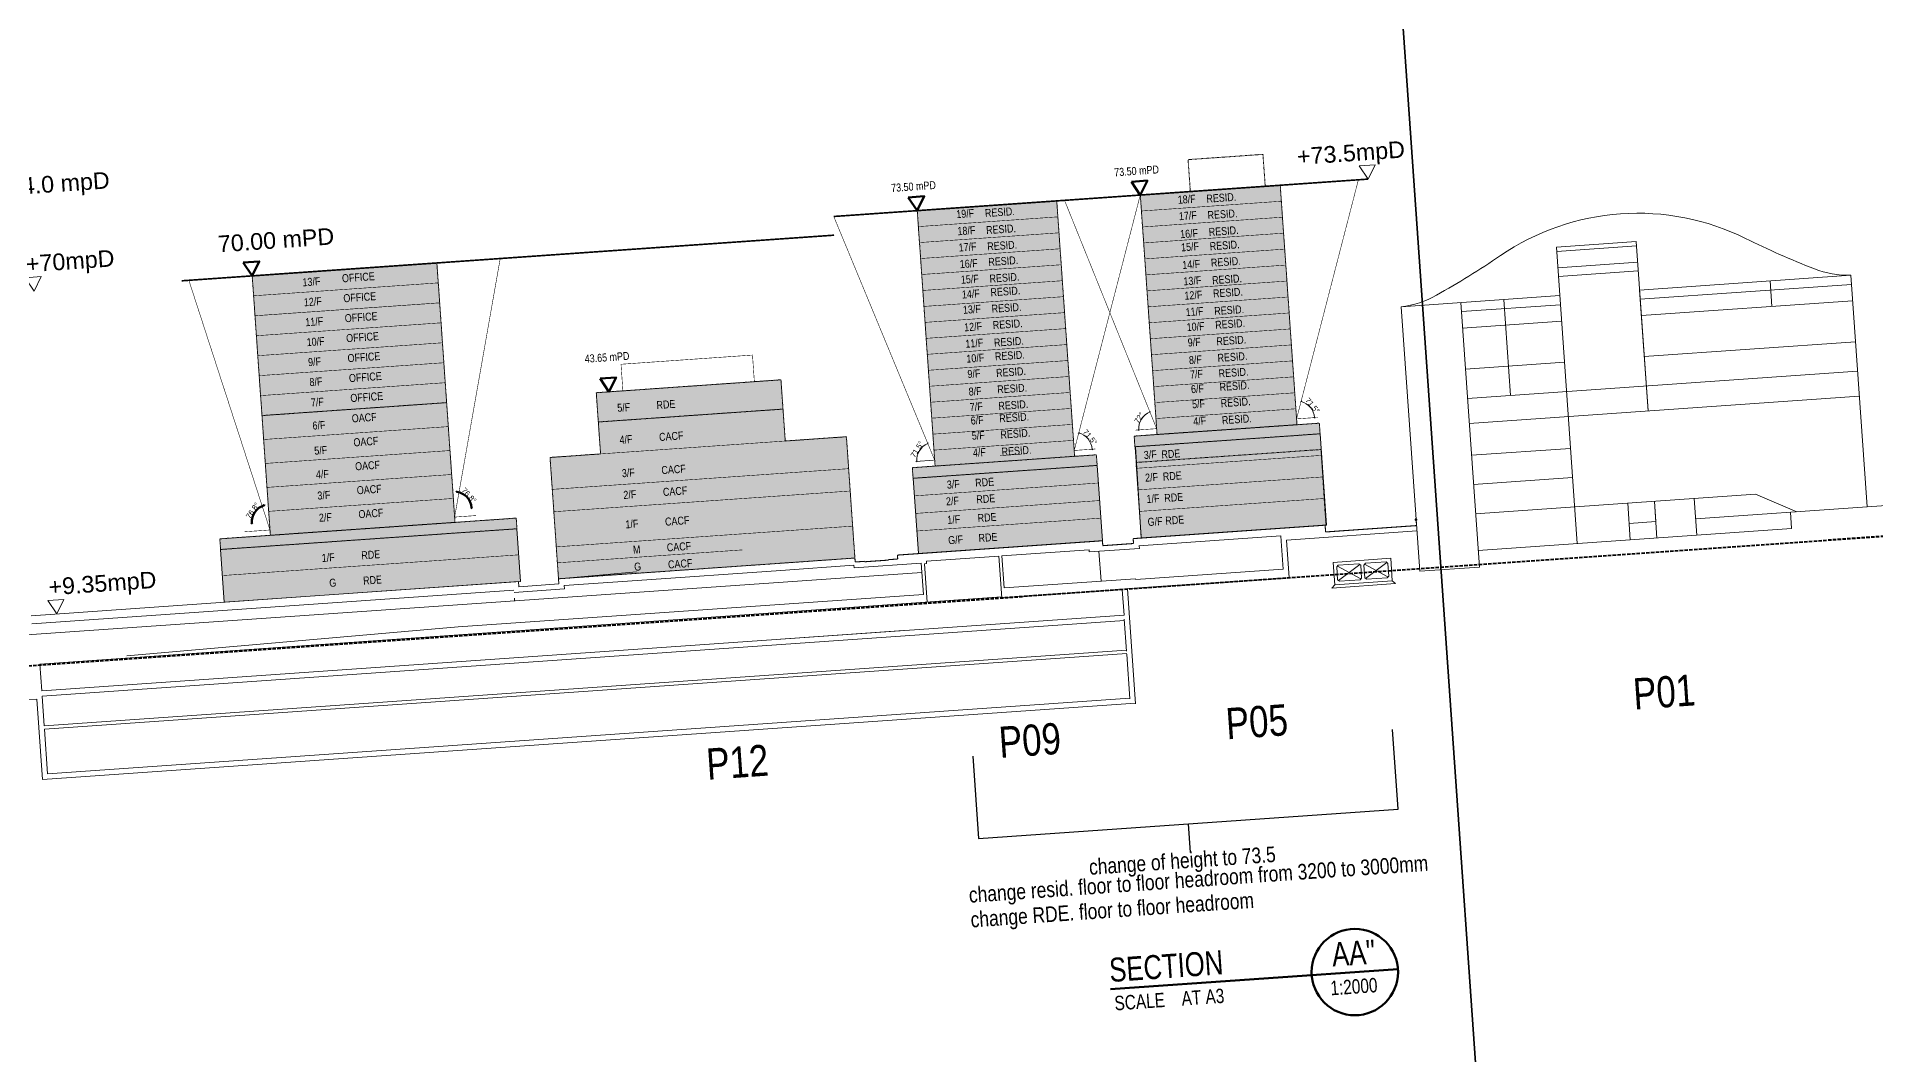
# Model space of a CAD drawing. Header units: metres. Extents: x 833997 to 840297, y 816389 to 819710.
# Drawn here: x 837247.8 to 837592.5, y 819328.7 to 819519.4 of the extents above; entities that cross this region are included whole.
import ezdxf
from ezdxf.enums import TextEntityAlignment as Align

# ---------------------------------------------------------------- set-up
doc = ezdxf.new("R2010")
doc.units = ezdxf.units.M
doc.header["$LTSCALE"] = 30
for name, pattern in [('DGN Style 2', [1.94727e-06, 0, -1.94727e-06]), ('DGN Style 3', [0.999461, 0.713901, -0.28556]), ('HIDDEN', [0.375, 0.25, -0.125])]:
    doc.linetypes.add(name, pattern=pattern)
for name, color, linetype, lineweight in [('A-XX-s-NN-V00 - A-Z930-G-ColP20', 7, 'Continuous', 0), ('A-XX-s-PP-V00 - A-G22-G-Flor', 7, 'Continuous', 0), ('A-XX-s-PP-V00 - A-Z930-G-ColP20', 7, 'Continuous', 0), ('AR-ELE_AR_2', 2, 'Continuous', 100), ('BD12', 2, 'Continuous', 18), ('BD_colour', 1, 'DGN Style 2', 13), ('C-Road', 1, 'Continuous', 13), ('Default', 7, 'Continuous', 0), ('MMH052__', 7, 'Continuous', 0), ('prescribe window', 1, 'Continuous', 100)]:
    doc.layers.add(name, color=color, linetype=linetype, lineweight=lineweight)
doc.layers.add('AR-TXT-RM_MI_', color=4, linetype='Continuous')
doc.styles.add('2500_2.5mm', font='arial.ttf', dxfattribs={"height": 6.25})
doc.styles.add('RLP-DIM-SIMPLEX', font='swiss.ttf', dxfattribs={"width": 0.8})
doc.styles.get("Standard").update_dxf_attribs({"font": 'arial.ttf', "width": 0.8})
doc.styles.add('Style-ENGINEERING', font='ENGINEERING.shx')
doc.dimstyles.new('RLP-DIM-100-SIMPLEX', dxfattribs={"dimscale": 200, "dimtxt": 30, "dimasz": 1, "dimexe": 1, "dimexo": 1, "dimgap": 0, "dimtad": 1, "dimdec": 0, "dimrnd": 10, "dimdsep": 46, "dimtxsty": 'RLP-DIM-SIMPLEX', "dimblk": 'OBLIQUE', "dimcen": 1, "dimclrd": 1, "dimclre": 1, "dimclrt": 3, "dimadec": 1, "dimazin": 2, "dimtfac": 1, "dimtdec": 0, "dimtix": 1, "dimtmove": 2, "dimatfit": 1, "dimfxl": 1, "dimtolj": 1, "dimtzin": 0, "dimarcsym": 0})
pattern_1 = [(45, (-832492382.26, -817072440.71), (-44.194173824, 132.582521472), [0, -125])]

# ---------------------------------------------------------------- blocks, each defined once
blk = doc.blocks.new('_Oblique')
at = {"color": 0, "linetype": 'ByBlock', "lineweight": -2}
blk.add_line((0.5, 0.5), (-0.5, -0.5), dxfattribs=at)
blk = doc.blocks.new('*D463')
at = {"layer": 'Defpoints', "color": 0, "transparency": 16777216}
for p in [(832602400, 817061761), (832583538, 816981511), (832583538, 816981511), (832585601, 816984076), (832587533, 816981511)]:
    blk.add_point(p, dxfattribs=at)
at = {"layer": 'prescribe window', "color": 1, "lineweight": -2, "transparency": 16777216}
blk.add_arc((832583538, 816981511), 3292, 0, 76.77347, dxfattribs=at)
at = {"layer": 'prescribe window', "color": 1, "lineweight": -2, "transparency": 16777216, "xscale": 200, "yscale": 200, "zscale": 200}
for p, rotation in [((832584291, 816984715), 166.7734708207323), ((832586830, 816981511), 270.00000000234)]:
    blk.add_blockref('_Oblique', p, dxfattribs=dict(at, rotation=rotation))
at = {"layer": 'prescribe window', "color": 3, "transparency": 16777216, "insert": (832586521, 816983874), "char_height": 1000, "attachment_point": 5, "rotation": 308.38674, "style": 'RLP-DIM-SIMPLEX'}
blk.add_mtext('\\A1;76.8°', dxfattribs=at)
blk = doc.blocks.new('*D464')
at = {"layer": 'Defpoints', "color": 0, "transparency": 16777216}
for p in [(832529968, 817061761), (832544834, 816981511), (832545861, 816982933), (832548830, 816981511), (832548830, 816981511)]:
    blk.add_point(p, dxfattribs=at)
at = {"layer": 'prescribe window', "color": 1, "lineweight": -2, "transparency": 16777216}
blk.add_arc((832548830, 816981511), 3292, 103.22653, 180, dxfattribs=at)
at = {"layer": 'prescribe window', "color": 1, "lineweight": -2, "transparency": 16777216, "xscale": 200, "yscale": 200, "zscale": 200}
for p, rotation in [((832548077, 816984715), 13.22652917919382), ((832545538, 816981511), 269.9999999993369)]:
    blk.add_blockref('_Oblique', p, dxfattribs=dict(at, rotation=rotation))
at = {"layer": 'prescribe window', "color": 3, "transparency": 16777216, "insert": (832545847, 816983874), "char_height": 1000, "attachment_point": 5, "rotation": 51.61326, "style": 'RLP-DIM-SIMPLEX'}
blk.add_mtext('\\A1;76.8°', dxfattribs=at)
blk = doc.blocks.new('p12')
at = {"layer": 'BD_colour'}
for color, points in [(40, [(-46204, 34300), (-11496, 34300), (-11496, 28800), (-46204, 28800)]), (1, [(-46204, 28800), (-11496, 28800), (-11496, 22800), (0, 22800), (0, 0), (-55700, 0), (-55700, 22800), (-46204, 22800)])]:
    blk.add_hatch(color=color, dxfattribs=at).paths.add_polyline_path(points)
at = {"layer": 'AR-ELE_AR_2', "color": 220, "linetype": 'HIDDEN', "ltscale": 4, "const_width": 100, "elevation": 0}
for points in [[(-16496, 34300), (-16496, 39300), (-41204, 39300)], [(-11496, 34300), (-46204, 34300)], [(-11496, 28800), (-46204, 28800)]]:
    blk.add_lwpolyline(points, dxfattribs=at)
at = {"layer": 'AR-ELE_AR_2', "color": 220, "linetype": 'HIDDEN', "ltscale": 4, "const_width": 100}
for points in [[(-41204, 39300), (-41204, 34300)], [(-46204, 28800), (-46204, 34300)], [(-11496, 34300), (-11496, 22800)], [(-46204, 22800), (-46204, 28800)], [(-55700, 0), (0, 0), (0, 22800), (-55700, 22800), (-55700, 0)], [(-55700, 16800), (0, 16800)], [(-55700, 12600), (0, 12600)], [(-55700, 6000), (0, 6000)], [(-55700, 3000), (-20949, 3000)]]:
    blk.add_lwpolyline(points, dxfattribs=at)
at = {"layer": 'AR-ELE_AR_2', "color": 240, "ltscale": 4, "elevation": 0, "flags": 128}
blk.add_lwpolyline([(-45314, 36898), (-42314, 36898), (-43814, 34300), (-45314, 36898)], close=True, dxfattribs=at)
at = {"layer": 'BD_colour'}
for points in [[(-46204, 34300), (-11496, 34300), (-11496, 28800), (-46204, 28800)], [(-46204, 28800), (-11496, 28800), (-11496, 22800), (0, 22800), (0, 0), (-55700, 0), (-55700, 22800), (-46204, 22800), (-46204, 28800)]]:
    blk.add_lwpolyline(points, close=True, dxfattribs=at)
at = {"layer": 'AR-TXT-RM_MI_', "text_generation_flag": 6, "width": 0.8}
for s, p in [('43.65 mPD', (-47925, 40035)), ('5/F', (-42473, 30442, 0)), ('RDE', (-35104, 30445, 0)), ('4/F', (-42473, 24442, 0)), ('CACF', (-35035, 24437, 0)), ('3/F', (-42473, 18147, 0)), ('CACF', (-35035, 18200, 0)), ('2/F', (-42473, 14069, 0)), ('CACF ', (-35035, 14103, 0)), ('1/F', (-42478, 8542, 0)), ('CACF', (-35035, 8519, 0)), ('M', (-41392, 3700, 0)), ('CACF ', (-35035, 3678, 0)), ('G', (-41392, 494, 0)), ('CACF ', (-35035, 471, 0))]:
    blk.add_text(s, height=1500, rotation=180, dxfattribs=at).set_placement(p)
blk = doc.blocks.new('*D442')
at = {"layer": 'Defpoints', "color": 0, "transparency": 16777216}
for p in [(731055, -126217), (744474, -170622), (746748, -173119), (759050, -173117), (763046, -173117)]:
    blk.add_point(p, dxfattribs=at)
at = {"layer": 'prescribe window', "color": 1, "lineweight": -2, "transparency": 16777216}
blk.add_line((746547, -173117), (743172, -173117), dxfattribs=at)
blk.add_arc((746747, -173117), 3376, 108.50011, 180, dxfattribs=at)
at = {"layer": 'prescribe window', "color": 1, "lineweight": -2, "transparency": 16777216, "xscale": 200, "yscale": 200, "zscale": 200}
for p, rotation in [((745676, -169916), 18.50011479575076), ((743372, -173117), 270.0000000000001)]:
    blk.add_blockref('_Oblique', p, dxfattribs=dict(at, rotation=rotation))
at = {"layer": 'prescribe window', "color": 3, "transparency": 16777216, "insert": (743591, -170845), "char_height": 1000, "attachment_point": 5, "rotation": 54.25006, "style": 'RLP-DIM-SIMPLEX'}
blk.add_mtext('\\A1;71.5°', dxfattribs=at)
blk = doc.blocks.new('*D443')
at = {"layer": 'Defpoints', "color": 0, "transparency": 16777216}
for p in [(829652, -126217), (818051, -168753), (814963, -170119), (814965, -170117), (818961, -170117)]:
    blk.add_point(p, dxfattribs=at)
at = {"layer": 'prescribe window', "color": 1, "lineweight": -2, "transparency": 16777216}
blk.add_arc((814963, -170117), 3376, 360, 71.49989, dxfattribs=at)
at = {"layer": 'prescribe window', "color": 1, "lineweight": -2, "transparency": 16777216, "xscale": 200, "yscale": 200, "zscale": 200}
for p, rotation in [((816035, -166916), 161.4998852042917), ((818339, -170117), 269.9999999999987)]:
    blk.add_blockref('_Oblique', p, dxfattribs=dict(at, rotation=rotation))
at = {"layer": 'prescribe window', "color": 3, "transparency": 16777216, "insert": (818120, -167845), "char_height": 1000, "attachment_point": 5, "rotation": 305.74994, "style": 'RLP-DIM-SIMPLEX'}
blk.add_mtext('\\A1;71.5°', dxfattribs=at)
blk = doc.blocks.new('*D440')
at = {"layer": 'Defpoints', "color": 0, "transparency": 16777216}
for p in [(788669, -126217), (776051, -171753), (772963, -173119), (772965, -173117), (776961, -173117)]:
    blk.add_point(p, dxfattribs=at)
at = {"layer": 'prescribe window', "color": 1, "lineweight": -2, "transparency": 16777216}
blk.add_arc((772963, -173117), 3376, 360, 71.48574, dxfattribs=at)
at = {"layer": 'prescribe window', "color": 1, "lineweight": -2, "transparency": 16777216, "xscale": 200, "yscale": 200, "zscale": 200}
for p, rotation in [((774035, -169916), 161.4857371828317), ((776339, -173117), 269.9999999999999)]:
    blk.add_blockref('_Oblique', p, dxfattribs=dict(at, rotation=rotation))
at = {"layer": 'prescribe window', "color": 3, "transparency": 16777216, "insert": (776121, -170845), "char_height": 1000, "attachment_point": 5, "rotation": 305.74287, "style": 'RLP-DIM-SIMPLEX'}
blk.add_mtext('\\A1;71.5°', dxfattribs=at)
blk = doc.blocks.new('*D441')
at = {"layer": 'Defpoints', "color": 0, "transparency": 16777216}
for p in [(774425, -126217), (786412, -167608), (784673, -170117), (788669, -170117), (788671, -170119)]:
    blk.add_point(p, dxfattribs=at)
at = {"layer": 'prescribe window', "color": 1, "lineweight": -2, "transparency": 16777216}
blk.add_arc((788670, -170117), 3376, 107.97759, 180, dxfattribs=at)
at = {"layer": 'prescribe window', "color": 1, "lineweight": -2, "transparency": 16777216, "xscale": 200, "yscale": 200, "zscale": 200}
for p, rotation in [((787628, -166906), 17.97758945985551), ((785295, -170117), 270.0000000000002)]:
    blk.add_blockref('_Oblique', p, dxfattribs=dict(at, rotation=rotation))
at = {"layer": 'prescribe window', "color": 3, "transparency": 16777216, "insert": (785535, -167839), "char_height": 1000, "attachment_point": 5, "rotation": 53.98879, "style": 'RLP-DIM-SIMPLEX'}
blk.add_mtext('\\A1;72°', dxfattribs=at)
blk = doc.blocks.new('*D388')
at = {"layer": 'Defpoints', "color": 0, "transparency": 16777216}
for p in [(-9250, 25757), (-8068, 25437), (-10105, 23200), (-10105, 23200), (-7410, 23200)]:
    blk.add_point(p, dxfattribs=at)
at = {"layer": 'prescribe window', "color": 1, "lineweight": -2, "transparency": 16777216}
for p, q in [((-9186, 25946), (-9082, 26259)), ((-7210, 23200), (-6880, 23200))]:
    blk.add_line(p, q, dxfattribs=at)
for start, end in [(56.04894, 71.5), (360, 8.67886)]:
    blk.add_arc((-10105, 23200), 3025, start, end, dxfattribs=at)
at = {"layer": 'prescribe window', "color": 1, "lineweight": -2, "transparency": 16777216, "xscale": 200, "yscale": 200, "zscale": 200}
for p, rotation in [((-9145, 26069), 161.5000000013754), ((-7080, 23200), 269.9999999999999)]:
    blk.add_blockref('_Oblique', p, dxfattribs=dict(at, rotation=rotation))
at = {"layer": 'prescribe window', "color": 3, "transparency": 16777216, "insert": (-7469, 24871), "char_height": 1000, "attachment_point": 5, "rotation": 302.3639, "style": 'RLP-DIM-SIMPLEX'}
blk.add_mtext('\\A1;71.5°', dxfattribs=at)
blk = doc.blocks.new('*D397')
at = {"layer": 'Defpoints', "color": 0, "transparency": 16777216}
for p in [(-28032, 25437), (-26850, 25757), (-28690, 23200), (-25995, 23200), (-25995, 23200)]:
    blk.add_point(p, dxfattribs=at)
at = {"layer": 'prescribe window', "color": 1, "lineweight": -2, "transparency": 16777216}
for p, q in [((-26913, 25946), (-27018, 26259)), ((-28890, 23200), (-29220, 23200))]:
    blk.add_line(p, q, dxfattribs=at)
for start, end in [(108.5, 123.95106), (171.32114, 180)]:
    blk.add_arc((-25995, 23200), 3025, start, end, dxfattribs=at)
at = {"layer": 'prescribe window', "color": 1, "lineweight": -2, "transparency": 16777216, "xscale": 200, "yscale": 200, "zscale": 200}
for p, rotation in [((-26955, 26069), 18.49999999862457), ((-29020, 23200), 270)]:
    blk.add_blockref('_Oblique', p, dxfattribs=dict(at, rotation=rotation))
at = {"layer": 'prescribe window', "color": 3, "transparency": 16777216, "insert": (-28631, 24871), "char_height": 1000, "attachment_point": 5, "rotation": 57.6361, "style": 'RLP-DIM-SIMPLEX'}
blk.add_mtext('\\A1;71.5°', dxfattribs=at)
blk = doc.blocks.new('Xiqu')
at = {"layer": 'C-Road'}
for p, q in [((-39700, 20800), (-39699, 43501)), ((-15196, 38700), (-15196, 43500)), ((0, 0), (1, 43500)), ((1, 28648), (4, 28648)), ((0, 18648), (4, 18648)), ((-44720, -3099), (-44720, 3800)), ((-39700, 1), (-39700, 3800)), ((-32220, -3100), (-32220, 3800)), ((-14397, -3100), (-14397, 0))]:
    blk.add_line(p, q, dxfattribs=at)
blk.add_lwpolyline([(-84500, 43500, 0.0992784), (-77763, 45183, 0.0215411), (-65283, 51774, -0.1330117), (-42250, 58012, -0.1330117), (-19217, 51774, 0.0215411), (-6736, 45183, 0.0992784), (0, 43500)], format="xyb", dxfattribs=at)
for points in [[(-54699, 52620), (-39699, 52620)], [(-54699, 52620), (-54699, -3100)], [(-54699, 51800), (-39699, 51800)], [(-39699, 52620), (-39699, 20800)], [(-54699, 48750), (-39699, 48750)], [(-54699, 47100), (-39699, 47100)], [(-84500, 43500), (-54699, 43500)], [(-73294, 41800), (-54699, 41800)], [(-65199, 43500), (-65199, 25500)], [(-39699, 43500), (0, 43500)], [(-39699, 41800), (0, 41800)], [(-73294, 38700), (-54699, 38700)], [(-39699, 38700), (0, 38700)], [(-73294, 31000), (-54699, 31000)], [(-39699, 31000), (0, 31000)], [(-73294, 25500), (0, 25500)], [(-73294, 20800), (0, 20800)], [(-73294, 14800), (-54699, 14800)], [(-73294, 9300), (-54699, 9300)], [(-73294, 3800), (-20696, 3800)], [(-39699, 3800), (-39699, -3100)], [(-20696, 3800), (-13197, 0)], [(-32220, 0), (0, 0)], [(-73294, -3100), (-14397, -3100)], [(-44720, 0), (-39699, 0)], [(-84500, -6200), (-73294, -6200)]]:
    blk.add_lwpolyline(points, dxfattribs=at)
at = {"layer": 'C-Road', "flags": 128}
for points in [[(-84500, 43500), (-84500, -6200)], [(-73294, 43500), (-73294, -6200)]]:
    blk.add_lwpolyline(points, dxfattribs=at)
at = {"layer": 'C-Road', "color": 6, "linetype": 'Continuous', "lineweight": 0, "const_width": 200}
blk.add_lwpolyline([(-84500, 3800), (-84500, 2377)], dxfattribs=at)
at = {"layer": 'C-Road', "color": 6, "linetype": 'Continuous', "lineweight": 70}
blk.add_point((-84500, 3483), dxfattribs=at)
blk = doc.blocks.new('p14')
at = {"layer": 'BD_colour'}
for color, points in [(2, [(832548830, 817027760.6), (832583537.7, 817027760.6), (832583537.7, 817001510.6), (832548830, 817001510.6)]), (40, [(832539333.8, 816977010.6), (832595033.8, 816977010.6), (832595033.8, 816967110.6), (832539333.8, 816967110.6)])]:
    blk.add_hatch(color=color, dxfattribs=at).paths.add_polyline_path(points)
at = {"layer": 'BD_colour', "true_color": 0xa3cedc}
blk.add_hatch(color=9, dxfattribs=at).paths.add_polyline_path([(832583537.7, 816979010.6), (832548830, 816979010.6), (832548830, 817001510.6), (832583537.7, 817001510.6)])
at = {"layer": 'Default'}
blk.add_hatch(color=250, dxfattribs=at).paths.add_polyline_path([(832539333.8, 816979010.6), (832595033.8, 816979010.6), (832595033.8, 816977010.6), (832539333.8, 816977010.6)])
at = {"layer": 'AR-ELE_AR_2', "color": 220, "linetype": 'HIDDEN', "ltscale": 4, "const_width": 100}
for points in [[(832548830, 816983510.6), (832548830, 817027760.6)], [(832583537.7, 817027760.6), (832583537.7, 816979010.6)], [(832548830, 816979010.6), (832548830, 816983510.6)], [(832539333.8, 816979010.6), (832595033.8, 816979010.6)], [(832539333.8, 816979010.6), (832539333.8, 816967110.6)], [(832595033.8, 816979010.6), (832595033.8, 816967110.6)], [(832539333.8, 816977010.6), (832595033.8, 816977010.6)], [(832539333.8, 816977010.6), (832595033.8, 816977010.6)], [(832539333.8, 816977010.6), (832595033.8, 816977010.6)], [(832539333.8, 816972110.6), (832595033.8, 816972110.6)], [(832539333.8, 816967110.6), (832595033.8, 816967110.6)]]:
    blk.add_lwpolyline(points, dxfattribs=at)
at = {"layer": 'AR-ELE_AR_2', "color": 220, "linetype": 'HIDDEN', "ltscale": 4, "const_width": 100, "elevation": 0}
for points in [[(832583537.7, 817027760.6), (832548830, 817027760.6)], [(832583537.7, 817024018.1), (832548830, 817024018.1)], [(832583537.7, 817020268.1), (832548830, 817020268.1)], [(832583537.7, 817020264.4), (832548830, 817020264.4)], [(832583537.7, 817020260.6), (832548830, 817020260.6)], [(832583537.7, 817016510.6), (832548830, 817016510.6)], [(832583537.7, 817012760.6), (832548830, 817012760.6)], [(832583537.7, 817009010.6), (832548830, 817009010.6)], [(832583537.7, 817005260.6), (832548830, 817005260.6)], [(832583537.7, 817001510.6), (832548830, 817001510.6)], [(832583537.7, 817001510.6), (832548830, 817001510.6)], [(832583537.7, 816997010.6), (832548830, 816997010.6)], [(832583537.7, 816992510.6), (832548830, 816992510.6)], [(832583537.7, 816988010.6), (832548830, 816988010.6)], [(832583537.7, 816983510.6), (832548830, 816983510.6)]]:
    blk.add_lwpolyline(points, dxfattribs=at)
at = {"layer": 'BD12'}
blk.add_lwpolyline([(832539333.8, 816977010.6), (832595033.8, 816977010.6), (832595033.8, 816967110.6), (832539333.8, 816967110.6)], close=True, dxfattribs=at)
at = {"layer": 'BD_colour'}
for points in [[(832548830, 817027760.6), (832583537.7, 817027760.6), (832583537.7, 817001510.6), (832548830, 817001510.6)], [(832583537.7, 816979010.6), (832548830, 816979010.6), (832548830, 817001510.6), (832583537.7, 817001510.6)], [(832539333.8, 816979010.6), (832595033.8, 816979010.6), (832595033.8, 816977010.6), (832539333.8, 816977010.6)]]:
    blk.add_lwpolyline(points, close=True, dxfattribs=at)
at = {"layer": 'prescribe window', "color": 9, "linetype": 'HIDDEN', "ltscale": 10, "const_width": 100}
for points in [[(832544095.2, 816980010.6), (832548830, 816980010.6), (832536924.6, 817027760.6)], [(832595443.1, 817027760.6), (832583537.7, 816980010.6), (832587533.4, 816980010.6)]]:
    blk.add_lwpolyline(points, dxfattribs=at)
at = {"layer": 'AR-TXT-RM_MI_', "text_generation_flag": 6, "width": 0.8}
for s, p in [('13/F', (832558150.6, 817025135.3, 0)), ('OFFICE', (832565588.2, 817025360.8, 0)), ('12/F', (832558150.6, 817021385.3, 0)), ('OFFICE', (832565588.2, 817021610.8, 0)), ('11/F', (832558150.6, 817017635.3, 0)), ('OFFICE', (832565588.2, 817017860.8, 0)), ('10/F', (832558150.6, 817013885.3, 0)), ('OFFICE', (832565588.2, 817014110.8, 0)), ('9/F', (832558150.6, 817010135.3, 0)), ('OFFICE', (832565588.2, 817010360.8, 0)), ('8/F', (832558150.6, 817006385.3, 0)), ('OFFICE', (832565588.2, 817006610.8, 0)), ('7/F', (832558150.6, 817002561.5, 0)), ('OFFICE', (832565588.2, 817002860.8, 0)), ('6/F', (832558150.6, 816998202.5, 0)), ('OACF', (832565588.2, 816999036.9, 0)), ('5/F', (832558150.6, 816993496.7, 0)), ('OACF', (832565588.2, 816994536.9, 0)), ('OACF', (832565588.2, 816990036.9, 0)), ('4/F', (832558150.6, 816988996.7, 0)), ('3/F', (832558150.6, 816985060.6, 0)), ('OACF', (832565588.2, 816985536.9, 0)), ('2/F', (832558150.6, 816980890, 0)), ('OACF', (832565588.2, 816981036.9, 0)), ('1/F', (832558145.3, 816973338.4, 0)), ('RDE', (832565588.2, 816973315.7, 0)), ('G', (832559231.5, 816968578.8, 0)), ('RDE', (832565588.2, 816968556.1, 0))]:
    blk.add_text(s, height=1500, rotation=180, dxfattribs=at).set_placement(p)
at = {"layer": 'prescribe window'}
for base, line1, line2, picture, middle in [((832545860.8, 816982932.7), ((832548830, 816981510.6), (832529968.1, 817061761.3)), ((832548830, 816981510.6), (832544834.3, 816981510.6)), '*D464', (832545846.7, 816983874.1)), ((832585601.3, 816984075.7), ((832583537.7, 816981510.6), (832602399.5, 817061761.3)), ((832583537.7, 816981510.6), (832587533.4, 816981510.6)), '*D463', (832586521, 816983874.1))]:
    dim = blk.add_angular_dim_2l(base=base, line1=line1, line2=line2, dimstyle='RLP-DIM-100-SIMPLEX', override={"dimtxt": 5}, dxfattribs=at)
    dim.commit()
    dim.dimension.update_dxf_attribs({"geometry": picture, "text_midpoint": middle})
blk = doc.blocks.new('20140217_option 2b')
at = {"layer": 'BD_colour'}
for color, points in [(5, [(746745.9, -126217.3), (772965, -126217.1), (772965, -174217.1), (746745.9, -174217.1)]), (5, [(788668.9, -126217.3), (814964.9, -126217.3), (814964.9, -171217.3), (788668.9, -171217.3)]), (40, [(819164.9, -173217.3), (784464.9, -173217.3), (784364.9, -190367.3), (819164.9, -190367.3)]), (40, [(742464.9, -176217.1), (777064.9, -176217.1), (777064.9, -190369.1), (742464.9, -190367.1)])]:
    blk.add_hatch(color=color, dxfattribs=at).paths.add_polyline_path(points)
at = {"layer": 'Default'}
for points in [[(784364.9, -171217.3), (819164.9, -171217.3), (819164.9, -173217.3), (784364.9, -173217.3)], [(742465, -174217.1), (777064.9, -174217.1), (777064.9, -176217.1), (742465, -176217.1)]]:
    blk.add_hatch(color=250, dxfattribs=at).paths.add_polyline_path(points)
at = {"layer": 'AR-ELE_AR_2', "color": 240, "ltscale": 4, "flags": 128}
for points in [[(745245.9, -123619.3), (748245.9, -123619.3), (746745.9, -126217.3), (745245.9, -123619.3)], [(787168.9, -123619.3), (790168.9, -123619.3), (788668.9, -126217.3), (787168.9, -123619.3)]]:
    blk.add_lwpolyline(points, close=True, dxfattribs=at)
at = {"layer": 'AR-ELE_AR_2', "color": 220, "linetype": 'HIDDEN', "ltscale": 4, "const_width": 100}
for points in [[(746745.9, -126217.1), (772965, -126217.1)], [(746745.9, -174217.1), (746745.9, -126217.3)], [(772965, -174217.1), (772964.9, -126217.1)], [(788668.9, -171217.3), (788668.9, -126217.3)], [(814964.9, -126217.3), (788668.9, -126217.3)], [(814964.9, -171217.3), (814964.9, -126217.3)], [(746745.9, -129217.1), (772965, -129217.1)], [(814964.9, -129217.3), (788668.9, -129217.3)], [(746745.9, -132217.1), (772965, -132217.1)], [(814964.9, -132217.3), (788668.9, -132217.3)], [(746745.9, -135217.1), (772965, -135217.1)], [(814964.9, -135217.3), (788668.9, -135217.3)], [(746745.9, -138217.1), (772965, -138217.1)], [(746745.9, -141217.1), (772965, -141217.1)], [(814964.9, -138217.3), (788668.9, -138217.3)], [(814964.9, -141217.3), (788668.9, -141217.3)], [(746745.9, -144217.1), (772965, -144217.1)], [(814964.9, -144217.3), (788668.9, -144217.3)], [(746745.9, -147217.1), (772965, -147217.1)], [(814964.9, -147217.3), (788668.9, -147217.3)], [(746745.9, -150217.1), (772965, -150217.1)], [(814964.9, -150217.3), (788668.9, -150217.3)], [(746745.9, -153217.1), (772965, -153217.1)], [(814964.9, -153217.3), (788668.9, -153217.3)], [(746745.9, -156217.1), (772965, -156217.1)], [(814964.9, -156217.3), (788668.9, -156217.3)], [(746745.9, -159217.1), (772965, -159217.1)], [(814964.9, -159217.3), (788668.9, -159217.3)], [(746745.9, -162217.1), (772965, -162217.1)], [(746745.9, -165217.1), (772965, -165217.1)], [(814964.9, -162217.3), (788668.9, -162217.3)], [(814964.9, -165217.3), (788668.9, -165217.3)], [(746745.9, -168217.1), (772965, -168217.1)], [(814964.9, -168217.3), (788668.9, -168217.3)], [(746745.9, -171217.1), (772965, -171217.1)], [(819164.9, -190367.3), (819164.9, -171217.3), (784364.9, -171217.3), (784364.9, -190367.3)], [(814964.9, -171217.3), (788668.9, -171217.3)], [(742464.9, -190367.1), (742464.9, -174217.1)], [(742465, -174217.1), (746745.9, -174217.1)], [(746745.9, -174217.1), (772965, -174217.1)], [(772965, -174217.1), (777064.9, -174217.1)], [(777064.9, -190367.1), (777064.9, -174217.1)], [(819164.9, -173217.3), (784364.9, -173217.3)], [(819164.9, -173217.3), (784464.9, -173217.3)], [(742464.9, -176217.1), (777064.9, -176217.1)], [(742465, -176217.1), (777064.9, -176217.1)], [(819164.9, -177267.3), (784464.9, -177267.3)], [(742464.9, -179517.1), (777064.9, -179517.1)], [(819164.9, -181317.3), (784464.9, -181317.3)], [(742464.9, -182817.1), (777064.9, -182817.1)], [(742464.9, -186117.1), (777064.9, -186117.1)], [(819164.9, -185367.3), (784464.9, -185367.3)], [(742464.9, -190367.1), (777064.9, -190367.1)], [(819164.9, -190367.3), (784364.9, -190367.3)]]:
    blk.add_lwpolyline(points, dxfattribs=at)
at = {"layer": 'BD12'}
for points in [[(819164.9, -173217.3), (784464.9, -173217.3), (784364.9, -190367.3), (819164.9, -190367.3)], [(742464.9, -176217.1), (777064.9, -176217.1), (777064.9, -190369.1), (742464.9, -190367.1)]]:
    blk.add_lwpolyline(points, close=True, dxfattribs=at)
at = {"layer": 'BD_colour', "linetype": 'HIDDEN', "ltscale": 5}
blk.add_lwpolyline([(798066.4, -120217.3), (812141.4, -120217.3), (812141.4, -126217.4), (798066.4, -126217.4)], close=True, dxfattribs=at)
at = {"layer": 'BD_colour'}
for points in [[(746745.9, -126217.3), (772965, -126217.1), (772965, -174217.1), (746745.9, -174217.1)], [(788668.9, -126217.3), (814964.9, -126217.3), (814964.9, -171217.3), (788668.9, -171217.3)], [(784364.9, -171217.3), (819164.9, -171217.3), (819164.9, -173217.3), (784364.9, -173217.3)], [(742465, -174217.1), (777064.9, -174217.1), (777064.9, -176217.1), (742465, -176217.1)], [(784364.9, -176167.3), (819133.4, -176167.3), (819064.9, -190367.3), (784364.9, -190367.3)]]:
    blk.add_lwpolyline(points, close=True, dxfattribs=at)
at = {"layer": 'prescribe window', "color": 9, "linetype": 'HIDDEN', "ltscale": 10, "const_width": 100}
for points in [[(746747.9, -173118.6), (731054.9, -126217.4)], [(772965, -173117.2), (788657.5, -126217.4)], [(788670.9, -170118.8), (774425.4, -126217.4)], [(814963, -170118.8), (829652.2, -126217.4)], [(788668.9, -170117.3), (784673.2, -170117.3)], [(814964.9, -170117.3), (818960.6, -170117.3)], [(763045.9, -173117.2), (759050.2, -173117.2)], [(772965, -173117.2), (776960.7, -173117.2)]]:
    blk.add_lwpolyline(points, dxfattribs=at)
at = {"layer": 'AR-TXT-RM_MI_', "text_generation_flag": 6, "width": 0.8}
for s, p in [('73.50 mPD', (742167, -122392.5)), ('73.50 mPD', (784090, -122392.5)), ('19/F', (753997.2, -128150.2)), ('RESID.', (759372.1, -128320.2)), ('18/F', (795605.4, -128359.9)), ('RESID.', (800980.3, -128530)), ('18/F', (753997.2, -131356)), ('RESID.', (759372.1, -131526)), ('17/F', (795605.4, -131445.6)), ('RESID.', (800980.3, -131615.6)), ('17/F', (753997.2, -134421.9)), ('RESID.', (759372.1, -134592)), ('16/F', (795605.4, -134822.4)), ('RESID.', (800980.3, -134782.9)), ('16/F', (753997.2, -137550.5)), ('RESID.', (759372.1, -137511.1)), ('15/F', (795605.4, -137295.2)), ('RESID.', (800980.3, -137465.2)), ('15/F', (753997.2, -140473.7)), ('RESID.', (759372.1, -140643.8)), ('14/F', (795605.4, -140604.7)), ('RESID.', (800980.3, -140565.2)), ('14/F', (753997.2, -143254.3)), ('13/F', (753997.2, -146134.9)), ('RESID.', (759372.1, -143214.9)), ('13/F', (795605.4, -143677.7)), ('RESID.', (800980.3, -143847.7)), ('12/F', (753997.2, -149411.6)), ('RESID.', (759372.1, -146304.9)), ('RESID.', (759372.1, -149372.2)), ('12/F', (795605.4, -146381.4)), ('11/F', (795605.4, -149468.2)), ('RESID.', (800980.3, -146341.9)), ('RESID.', (800980.3, -149638.2)), ('11/F', (753997.2, -152498.4)), ('RESID.', (759372.1, -152668.5)), ('10/F', (795605.4, -152286.5)), ('RESID.', (800980.3, -152247)), ('10/F', (753997.2, -155304.6)), ('RESID.', (759372.1, -155265.2)), ('9/F', (795605.4, -155177)), ('RESID.', (800980.3, -155347)), ('9/F', (753997.2, -158195.2)), ('RESID.', (759372.1, -158365.2)), ('8/F', (795605.4, -158486.5)), ('RESID.', (800980.3, -158447)), ('8/F', (753997.2, -161504.6)), ('RESID.', (759372.1, -161465.2)), ('7/F', (795605.4, -161203.2)), ('RESID.', (800980.3, -161373.2)), ('6/F', (753997.2, -166949.7)), ('7/F', (753997.2, -164395.2)), ('RESID.', (759372.1, -164565.2)), ('RESID.', (759372.1, -166910.3)), ('5/F', (795605.4, -166790.2)), ('6/F', (795605.4, -163949.7)), ('RESID.', (800980.3, -163910.3)), ('RESID.', (800980.3, -166960.3)), ('5/F', (753997.2, -169790.3)), ('RESID.', (759372.1, -169960.3)), ('4/F', (795605.4, -169990.2)), ('RESID.', (800980.3, -170160.3)), ('4/F', (753997.2, -172990.3)), ('RESID.', (759372.1, -173160.3)), ('3/F', (785924.1, -175640.3)), ('3/F', (748697.3, -178606.8)), ('2/F', (785865.5, -179896.6)), ('2/F', (748320.7, -181723.3)), ('1/F', (785860.2, -183903.9)), ('1/F', (748315.4, -185205.5)), ('G/F', (748220.7, -189014.2)), ('G/F', (785765.5, -188214.6))]:
    blk.add_text(s, height=1500, rotation=180, dxfattribs=at).set_placement(p)
at = {"layer": 'AR-TXT-RM_MI_', "width": 0.8}
for p in [(789222.2, -175775.7), (754024.6, -178632.4), (789194.3, -179919.7), (754024.6, -181746.4), (789194.3, -183952.3), (754024.6, -185253.9), (753924.6, -189002.8), (789094.3, -188203.1)]:
    blk.add_text('RDE', height=1500, dxfattribs=at).set_placement(p)
at = {"layer": 'prescribe window'}
for base, line1, line2, picture, middle in [((744474, -170621.7), ((746747.9, -173118.6), (731054.9, -126217.4)), ((763045.9, -173117.2), (759050.2, -173117.2)), '*D442', (743590.7, -170844.6)), ((776051.5, -171753.3), ((772963, -173118.6), (788668.9, -126217.3)), ((772965, -173117.2), (776960.7, -173117.2)), '*D440', (776120.5, -170845)), ((786412.2, -167608), ((788670.9, -170118.8), (774425.4, -126217.4)), ((788668.9, -170117.3), (784673.2, -170117.3)), '*D441', (785535.3, -167838.6)), ((818051.3, -168753.3), ((814963, -170118.8), (829652.2, -126217.4)), ((814964.9, -170117.3), (818960.6, -170117.3)), '*D443', (818120.2, -167844.8))]:
    dim = blk.add_angular_dim_2l(base=base, line1=line1, line2=line2, dimstyle='RLP-DIM-100-SIMPLEX', override={"dimtxt": 5}, dxfattribs=at)
    dim.commit()
    dim.dimension.update_dxf_attribs({"geometry": picture, "text_midpoint": middle})
blk = doc.blocks.new('P16')
at = {"layer": 'BD_colour'}
h = blk.add_hatch(dxfattribs=at)
h.set_pattern_fill('DOTS', color=5, scale=2000, angle=45, style=0)
h.set_pattern_definition([(45, (-832492382.26, -817071940.71), (-44.194173824, 132.582521472), [0, -125])])
h.paths.add_polyline_path([(-25922.9, 73400.3), (-10092.1, 73400.3), (-10092.1, 22200.3), (-25922.9, 22200.3)])
h = blk.add_hatch(dxfattribs=at)
h.set_pattern_fill('DOTS', color=247, scale=2000, angle=45, style=0)
h.set_pattern_definition(pattern_1)
h.paths.add_polyline_path([(-30200, 20200.3), (-5900, 20200.3), (-5900, 15001), (-30200, 15001)])
h = blk.add_hatch(dxfattribs=at)
h.set_pattern_fill('DOTS', color=153, scale=2000, angle=45, style=0)
h.set_pattern_definition([(45, (-832492382.3, -817063440.77), (-44.194173824, 132.582521472), [0, -125])])
h.paths.add_polyline_path([(-30200, 20200.3), (-5900, 20200.3), (-5900, 15001), (-30200, 15001)])
h = blk.add_hatch(dxfattribs=at)
h.set_pattern_fill('DOTS', color=40, scale=2000, angle=45, style=0)
h.set_pattern_definition([(45, (-832492382.3, -817058440.77), (-44.194173824, 132.582521472), [0, -125])])
h.paths.add_polyline_path([(-30200, 15000.9), (-5900, 15000.9), (-5900, 1), (-30200, 1)])
at = {"layer": 'Default'}
h = blk.add_hatch(dxfattribs=at)
h.set_pattern_fill('DOTS', color=250, scale=2000, angle=45, style=0)
h.set_pattern_definition(pattern_1)
h.paths.add_polyline_path([(-30200, 22200.3), (-5900, 22200.3), (-5900, 20200.3), (-30200, 20200.3)])
at = {"layer": 'AR-ELE_AR_2', "color": 240, "ltscale": 4, "flags": 128}
blk.add_lwpolyline([(-27422.9, 75998.4), (-24422.9, 75998.4), (-25922.9, 73400.3), (-27422.9, 75998.4)], close=True, dxfattribs=at)
at = {"layer": 'AR-ELE_AR_2', "color": 220, "linetype": 'HIDDEN', "ltscale": 4, "const_width": 100}
for points in [[(-25992.1, 22200.3), (-25922.9, 73400.3)], [(-25922.9, 73400.3), (-20922.9, 73400.3)], [(-25922.9, 73400.3), (-10022.9, 73400.3)], [(-15022.9, 73400.3), (-10022.8, 73400.3), (-10092.1, 22200.3)], [(-25922.9, 70200.3), (-10022.9, 70200.3)], [(-25922.9, 67000.3), (-10022.9, 67000.3)], [(-25922.9, 63800.3), (-10022.9, 63800.3)], [(-25922.9, 60600.3), (-10022.9, 60600.3)], [(-25922.8, 57400.3), (-10022.9, 57400.3)], [(-25922.9, 54200.3), (-10022.9, 54200.3)], [(-25922.8, 51000.3), (-10022.8, 51000.3)], [(-25922.8, 47800.3), (-10022.8, 47800.3)], [(-25922.8, 44600.3), (-10022.8, 44600.3)], [(-25922.8, 41400.3), (-10022.8, 41400.3)], [(-25922.8, 38200.3), (-10022.8, 38200.3)], [(-25922.8, 35000.3), (-10022.8, 35000.3)], [(-25922.8, 31800.3), (-10022.8, 31800.3)], [(-25922.8, 28600.3), (-10022.8, 28600.3)], [(-25922.8, 25400.3), (-10022.8, 25400.3)], [(-30200, 22200.3), (-30200, 1)], [(-30200, 22200.3), (-5899.9, 22200.3)], [(-5900, 1), (-5900, 22200.3)], [(-5899.9, 20200.3), (-30200, 20200.3)], [(-25922.8, 18500.3), (-26005.3, 18500.3)], [(-5899.9, 15001.1), (-30200, 15001)], [(-5900, 15001), (-30200, 15000.9)], [(-5900, 15001), (-30200, 15000.9)], [(-5900, 10001), (-30200, 10000.9)], [(-5900, 5001), (-30200, 5000.9)]]:
    blk.add_lwpolyline(points, dxfattribs=at)
at = {"layer": 'BD_colour', "color": 6}
for points in [[(-25922.9, 73400.3), (-10092.1, 73400.3), (-10092.1, 22200.3), (-25922.9, 22200.3)], [(-30200, 20200.3), (-5900, 20200.3), (-5900, 15001), (-30200, 15001)], [(-30200, 15001), (-5900, 15001), (-5900, 15001), (-30200, 15001)], [(-30200, 15000.9), (-5900, 15000.9), (-5900, 1), (-30200, 1)]]:
    blk.add_lwpolyline(points, close=True, dxfattribs=at)
at = {"layer": 'Default', "color": 6}
blk.add_lwpolyline([(-30200, 22200.3), (-5900, 22200.3), (-5900, 20200.3), (-30200, 20200.3)], close=True, dxfattribs=at)
at = {"layer": 'prescribe window', "color": 9, "linetype": 'HIDDEN', "ltscale": 10, "const_width": 100}
for points in [[(-26005.3, 23200.3), (-44096, 74650.7)], [(-10105.3, 23200.3), (7985.4, 74650.7)], [(-26005.3, 23200.3), (-30001, 23200.3)], [(-10105.3, 23200.3), (-6109.6, 23200.3)]]:
    blk.add_lwpolyline(points, dxfattribs=at)
at = {"layer": 'AR-TXT-RM_MI_', "text_generation_flag": 6, "width": 0.8}
for s, p in [('82.75', (-30033.8, 77829.9)), ('19/F', (-23865.3, 70862.1)), ('18/F', (-23865.3, 67662.1)), ('RESID.', (-17790, 70542.1)), ('17/F', (-23865.3, 64462.1)), ('RESID.', (-17802.6, 67392.1)), ('RESID.', (-17790, 64142.1)), ('16/F', (-23865.3, 61262.1)), ('RESID.', (-17802.6, 60992.1)), ('15/F', (-23865.3, 58062.1)), ('RESID.', (-17790, 57792.1)), ('14/F', (-23865.2, 54862.1)), ('RESID.', (-17790, 54542.1)), ('13/F', (-23865.2, 51662.1)), ('RESID.', (-17802.5, 51392.1)), ('12/F', (-23865.2, 48462.1)), ('RESID.', (-17789.9, 48192.1)), ('11/F', (-23865.2, 45262.1)), ('RESID.', (-17789.9, 44992.1)), ('10/F', (-23865.2, 41902.6)), ('RESID.', (-17789.9, 41792.1)), ('9/F', (-23865.2, 38962.1)), ('RESID.', (-17789.9, 38592.1)), ('8/F', (-23865.2, 35602.6)), ('RESID.', (-17789.9, 35442.1)), ('7/F', (-23865.2, 32662.1)), ('RESID.', (-17789.9, 32292.1)), ('5/F', (-23865.2, 26262.1)), ('6/F', (-23865.2, 29202.6)), ('RESID.', (-17789.9, 29142.1)), ('4/F', (-23947.1, 22862)), ('RESID.', (-17789.9, 25992.1)), ('RESID.', (-17789.9, 22842.1)), ('3/F', (-26781.8, 16830.8)), ('CLUBHOUSE/ M&E', (-22621.5, 16878.2)), ('2/F', (-27103.5, 11629.7)), ('RDE', (-19836.2, 11631.5)), ('1/F', (-27108.9, 7021.7)), ('RDE', (-19836.2, 7031.7)), ('G/F', (-27103.5, 1902.4)), ('RDE', (-19836.2, 1902.4))]:
    blk.add_text(s, height=1500, rotation=180, dxfattribs=at).set_placement(p)
at = {"layer": 'prescribe window'}
for base, line1, line2, picture, middle in [((-28031.9, 25436.6), ((-25994.6, 23200.3), (-26850, 25756.7)), ((-25994.6, 23200.3), (-28690.3, 23200.3)), '*D397', (-28630.8, 24871)), ((-8068.1, 25436.6), ((-10105.3, 23200.3), (-9249.9, 25756.7)), ((-10105.3, 23200.3), (-7409.6, 23200.3)), '*D388', (-7469.1, 24871))]:
    dim = blk.add_angular_dim_2l(base=base, line1=line1, line2=line2, dimstyle='RLP-DIM-100-SIMPLEX', override={"dimtxt": 5}, dxfattribs=at)
    dim.commit()
    dim.dimension.update_dxf_attribs({"geometry": picture, "text_midpoint": middle, "dimtype": 130})
blk = doc.blocks.new('A$C6BBC011B')
at = {"layer": 'A-XX-s-NN-V00 - A-Z930-G-ColP20', "color": 240, "linetype": 'Continuous', "lineweight": 0, "flags": 128}
for points in [[(-116492, 437996), (-113492, 437996), (-114992, 435398), (-116492, 437996)], [(-367422, 434521), (-364422, 434521), (-365922, 431922), (-367422, 434521)], [(-367422, 373846), (-364422, 373846), (-365922, 371248), (-367422, 373846)]]:
    blk.add_lwpolyline(points, close=True, dxfattribs=at)
at = {"layer": 'A-XX-s-PP-V00 - A-Z930-G-ColP20', "color": 220, "linetype": 'DGN Style 3', "lineweight": 40, "ltscale": 10, "const_width": 300, "flags": 128}
for points in [[(-215396, 435398), (-114992, 435398)], [(-338187, 431898), (-215569, 431898)]]:
    blk.add_lwpolyline(points, dxfattribs=at)
at = {"layer": 'A-XX-s-PP-V00 - A-Z930-G-ColP20', "color": 2, "linetype": 'DGN Style 3', "lineweight": 40, "ltscale": 30, "flags": 128}
blk.add_lwpolyline([(-632754, 361898), (-1062, 361898)], dxfattribs=at)
at = {"layer": 'AR-ELE_AR_2', "color": 240, "ltscale": 4, "elevation": 0, "flags": 128}
blk.add_lwpolyline([(-326436, 434496), (-323436, 434496), (-324936, 431898), (-326436, 434496)], close=True, dxfattribs=at)
at = {"layer": 'AR-TXT-RM_MI_', "color": 1}
for points in [[(-196464, 332662), (-196464, 317195), (-117606, 317195), (-117606, 332171)], [(-157035, 317195), (-157035, 311794)]]:
    blk.add_lwpolyline(points, dxfattribs=at)
at = {"layer": 'C-Road'}
for p, q in [((-280111, 369709), (-370724, 369711)), ((-280111, 369277), (-270613, 369277)), ((-270613, 369910), (-270613, 369277)), ((-270613, 369910), (-256953, 369909)), ((-256953, 369909), (-229953, 369909)), ((-229953, 369909), (-216174, 369908)), ((-203574, 369427), (-216189, 369427)), ((-203574, 369427), (-203574, 363546)), ((-202974, 369264), (-202974, 362060)), ((-202974, 369264), (-202574, 369264)), ((-202574, 369748), (-202574, 369264)), ((-188972, 369748), (-202574, 369748)), ((-188972, 369748), (-188972, 361898)), ((-188372, 369748), (-188372, 363698)), ((-188372, 369748), (-171976, 369748)), ((-172010, 369748), (-172010, 369323)), ((-171976, 369323), (-162574, 369323)), ((-170172, 369323), (-170172, 363698)), ((-135976, 369811), (-162676, 369811)), ((-162574, 369811), (-162574, 369323)), ((-135976, 369811), (-135976, 368811)), ((-135976, 363548), (-135976, 368811)), ((-134976, 361898), (-134976, 368974)), ((-110446, 368974), (-134976, 368974)), ((-280111, 368209), (-280111, 367777)), ((-369725, 362062), (-369725, 357062)), ((-369725, 362060), (-188972, 362060)), ((-291013, 363546), (-353366, 362496)), ((-291013, 363546), (-203574, 363546)), ((-125610, 363591), (-125910, 363291)), ((-125910, 363291), (-125910, 360891)), ((-121560, 363441), (-125760, 360741)), ((-125760, 363441), (-121560, 360741)), ((-121710, 363591), (-125610, 363591)), ((-121410, 363291), (-121710, 363591)), ((-121410, 360891), (-121410, 363291)), ((-120810, 363291), (-120510, 363591)), ((-120810, 360891), (-120810, 363291)), ((-116460, 363441), (-120660, 360741)), ((-120660, 363441), (-116460, 360741)), ((-116610, 363591), (-120510, 363591)), ((-116310, 363291), (-116610, 363591)), ((-116310, 363291), (-116610, 363591)), ((-116310, 363291), (-116610, 363591)), ((-116310, 360891), (-116310, 363291)), ((-116310, 360891), (-116310, 363291)), ((-116310, 360891), (-116310, 363291)), ((-166321, 361898), (-188972, 361898)), ((-166321, 361898), (-166321, 357059)), ((-165321, 361898), (-134976, 361898)), ((-165321, 361898), (-165321, 340298)), ((-125910, 360891), (-125610, 360591)), ((-125610, 360591), (-121710, 360591)), ((-121710, 360591), (-121410, 360891)), ((-120810, 360891), (-120510, 360591)), ((-120510, 360591), (-116610, 360591)), ((-116610, 360591), (-116310, 360891)), ((-116610, 360591), (-116310, 360891)), ((-116610, 360591), (-116310, 360891)), ((-512573, 355573), (-370725, 355573)), ((-370725, 355573), (-370725, 340462)), ((-369725, 357063), (-166321, 357059)), ((-369725, 356063), (-166321, 356059)), ((-369725, 356063), (-369725, 350462)), ((-230861, 357060), (-207766, 357060)), ((-166321, 356298), (-166321, 350298)), ((-369725, 350460), (-166321, 350460)), ((-369725, 349862), (-369725, 341462)), ((-369725, 349860), (-166321, 349860)), ((-166321, 349698), (-166321, 341298)), ((-369725, 341460), (-166321, 341460)), ((-370725, 340460), (-165321, 340460))]:
    blk.add_line(p, q, dxfattribs=at)
at = {"layer": 'C-Road', "color": 150, "linetype": 'Continuous', "lineweight": 0}
blk.add_line((-229953, 370909), (-229953, 370909), dxfattribs=at)
at = {"layer": 'C-Road', "color": 6, "linetype": 'Continuous', "lineweight": 0}
blk.add_line((-110446, 369974), (-127536, 369974), dxfattribs=at)
at = {"layer": 'C-Road', "color": 8}
blk.add_line((-493069, 367698), (-203574, 367698), dxfattribs=at)
at = {"layer": 'C-Road'}
for points in [[(-370724, 371248), (-279111, 371248), (-279111, 370277), (-271611, 370277), (-271611, 371248), (-256953, 371559)], [(-216174, 369908), (-216174, 369427)], [(-25946, 367597), (0, 367597)]]:
    blk.add_lwpolyline(points, dxfattribs=at)
at = {"layer": 'C-Road', "color": 6, "linetype": 'Continuous', "lineweight": 0, "const_width": 200}
for points in [[(-215910, 371248), (-215910, 370508)], [(-215910, 370508), (-214138, 370508)], [(-209691, 370427), (-214138, 370427)], [(-209684, 370510), (-209686, 370425)], [(-207911, 370510), (-209684, 370510)], [(-207911, 370510), (-207911, 371247)], [(-207911, 371247), (-169386, 371247)], [(-169386, 371247), (-169386, 370323)], [(-169386, 370323), (-163610, 370323)], [(-163610, 371247), (-163610, 370323)], [(-163610, 371247), (-127536, 371247)], [(-127536, 371247), (-127536, 369974)], [(-110446, 369974), (-127536, 369974)]]:
    blk.add_lwpolyline(points, dxfattribs=at)
at = {"layer": 'C-Road', "color": 5, "linetype": 'Continuous', "lineweight": 70}
blk.add_lwpolyline([(-214138, 370508), (-214138, 370427)], dxfattribs=at)
at = {"layer": 'C-Road', "flags": 128}
for points in [[(-188372, 363698), (-163676, 363698), (-163676, 363548), (-135976, 363548)], [(-115710, 359991), (-115110, 359391), (-127110, 359391), (-126510, 359991)]]:
    blk.add_lwpolyline(points, dxfattribs=at)
blk.add_lwpolyline([(-126510, 364191), (-115710, 364191), (-115710, 359991), (-126510, 359991), (-126510, 364191)], close=True, dxfattribs=at)
at = {"layer": 'Defpoints', "color": 250}
for points in [[(-946451, 0), (-106451, 0), (-106451, 594000), (-946451, 594000)], [(-106451, 0), (733549, 0), (733549, 594000), (-106451, 594000)]]:
    blk.add_lwpolyline(points, close=True, dxfattribs=at)
at = {"layer": 'MMH052__', "color": 6, "linetype": 'Continuous', "lineweight": 70}
blk.add_line((-119724, 287297), (-173724, 287297), dxfattribs=at)
blk.add_circle((-127824, 287297), 8100, dxfattribs=at)
blk.add_blockref('Xiqu', (-25946, 367597))
at = {"layer": 'AR-ELE_AR_2', "color": 220, "linetype": 'HIDDEN', "ltscale": 4}
blk.add_blockref('p14', (-832873766, -816595862), dxfattribs=at)
at = {"layer": 'AR-ELE_AR_2', "color": 6}
for name, p in [('P16', (-375482, 371248)), ('p12', (-215910, 371248))]:
    blk.add_blockref(name, p, dxfattribs=at)
at = {"layer": 'BD_colour'}
blk.add_blockref('20140217_option 2b', (-946451, 561616), dxfattribs=at)
at = {"layer": 'A-XX-s-PP-V00 - A-G22-G-Flor', "color": 1, "linetype": 'Continuous', "lineweight": 0, "style": '2500_2.5mm'}
for s, p in [('+70mpD', (-367104, 438617)), ('+9.35mpD', (-367103, 377942))]:
    blk.add_text(s, height=3125, dxfattribs=at).set_placement(p, align=Align.TOP_LEFT)
at = {"layer": 'AR-ELE_AR_2', "color": 220, "linetype": 'HIDDEN', "ltscale": 4, "style": '2500_2.5mm'}
for s, p in [('+84.0 mpD', (-371829, 453263)), ('+73.5mpD', (-127975, 442093))]:
    blk.add_text(s, height=3125, dxfattribs=at).set_placement(p, align=Align.TOP_LEFT)
blk.add_text('70.00 mPD', height=3125, dxfattribs=at).set_placement((-330935, 436724))
at = {"layer": 'AR-TXT-RM_MI_', "color": 1, "width": 0.8}
for s, height, p in [('P09', 5850, (-191382, 331960)), ('P05', 5850, (-148694, 332473)), ('change of height to 73.5', 2925, (-176168, 308927)), ('change resid. floor to floor headroom from 3200 to 3000mm', 2925, (-198998, 305283)), ('change RDE. floor to floor headroom ', 2925, (-198998, 300635))]:
    blk.add_text(s, height=height, dxfattribs=at).set_placement(p)
at = {"layer": 'AR-TXT-RM_MI_', "width": 0.8}
for s, p in [('P01', (-72131, 332714)), ('P12', (-246371, 331704))]:
    blk.add_text(s, height=5850, dxfattribs=at).set_placement(p)
at = {"layer": 'MMH052__', "color": 6, "linetype": 'Continuous', "lineweight": 70, "style": 'Style-ENGINEERING', "width": 0.8}
blk.add_text('SECTION', height=4500, rotation=360, dxfattribs=at).set_placement((-173724, 288613))
blk.add_text('AA"', height=4500, rotation=360, dxfattribs=at).set_placement((-127824, 293113), align=Align.TOP_CENTER)
at = {"layer": 'MMH052__', "linetype": 'Continuous', "lineweight": 0, "style": 'Style-ENGINEERING', "width": 0.8}
blk.add_text('1:2000', height=2700, rotation=360, dxfattribs=at).set_placement((-128187, 285947), align=Align.TOP_CENTER)
at = {"layer": 'MMH052__', "linetype": 'Continuous', "lineweight": 0, "char_height": 2700, "attachment_point": 1, "line_spacing_factor": 0.9, "style": 'Style-ENGINEERING'}
for s, insert in [('\\H1x;\\W0.8;SCALE ', (-173184, 285947)), ('{\\W0.8;AT A\\Fengineering|c136;3}', (-160584, 285947))]:
    blk.add_mtext(s, dxfattribs=dict(at, insert=insert))

msp = doc.modelspace()

# ---------------------------------------------------------------- block references
at = {"layer": 'Defpoints', "xscale": 0.001, "yscale": 0.001, "zscale": 0.001, "rotation": 4.000303780547992}
msp.add_blockref('A$C6BBC011B', (837642.51, 819066.45), dxfattribs=at)

doc.saveas('drawing.dxf')
